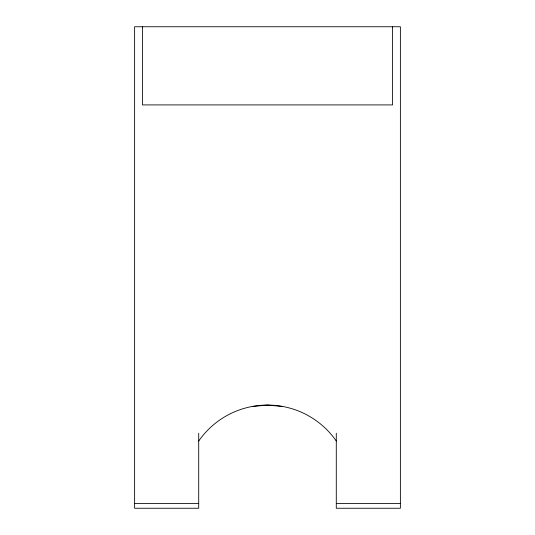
<?xml version="1.0" encoding="UTF-8"?>
<svg xmlns="http://www.w3.org/2000/svg" width="535" height="535" viewBox="0 0 535 535"><rect width="100%" height="100%" fill="white"/><g stroke="black" fill="none" stroke-linecap="round" stroke-linejoin="round"><path stroke-width="0.8" d="M252.868 406.453L267.5 405.069L282.132 406.453M134.619 503.562L198.712 503.562M336.288 503.562L400.381 503.562M392.563 26.75L392.563 104.913L142.437 104.913L142.437 26.75M336.288 433.21L336.288 508.25L400.381 508.25L400.381 26.75L134.619 26.75L134.619 508.25L198.712 508.25L198.712 433.21M198.712 441.027A83.774 83.774 0 0 1 336.288 441.027"/></g></svg>
